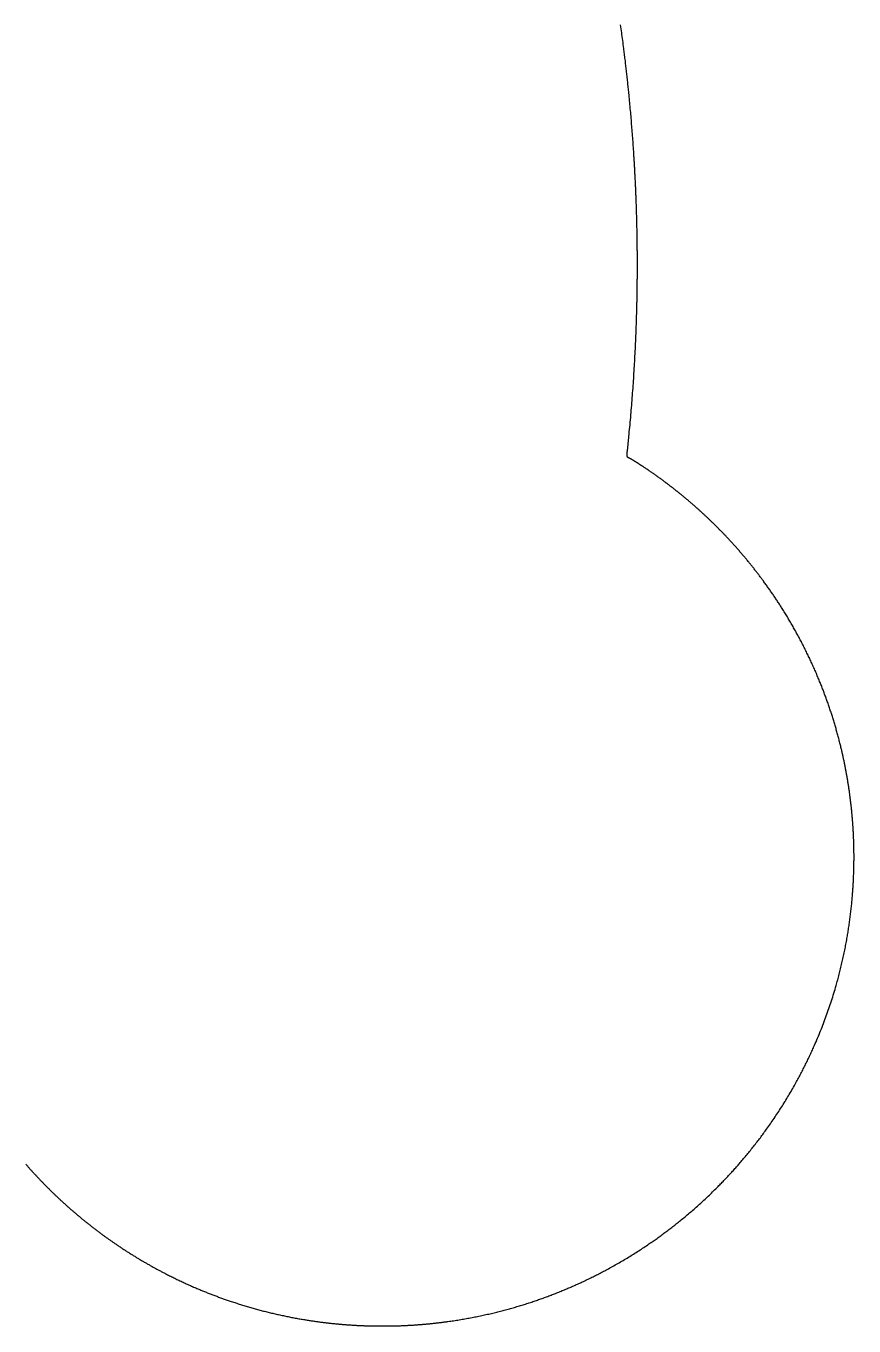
# Model space of a CAD drawing. Extents: x -390 to 1004, y -529 to 565.
# Drawn here: x 655 to 1004, y -529 to 18 of the extents above; entities that cross this region are included whole.
import ezdxf

# ---------------------------------------------------------------- set-up
doc = ezdxf.new("R2010")
doc.units = 0
doc.layers.add('EDGE-CUTS', color=7, linetype='CONTINUOUS')

msp = doc.modelspace()

# ---------------------------------------------------------------- linework, layer by layer
at = {"layer": 'EDGE-CUTS', "color": 7}
msp.add_lwpolyline([(655.34, -460.42), (655.59, -460.71), (655.8, -460.94), (656.01, -461.18), (656.21, -461.41), (656.42, -461.65), (656.63, -461.88), (656.84, -462.12), (657.05, -462.35), (657.26, -462.59), (657.47, -462.82), (657.68, -463.05), (657.89, -463.29), (658.1, -463.52), (658.32, -463.75), (658.53, -463.99), (658.74, -464.22), (658.95, -464.45), (659.17, -464.68), (659.38, -464.91), (659.59, -465.14), (659.81, -465.37), (660.02, -465.6), (660.24, -465.83), (660.45, -466.06), (660.67, -466.29), (660.89, -466.51), (661.1, -466.74), (661.32, -466.97), (661.54, -467.2), (661.75, -467.42), (661.97, -467.65), (662.19, -467.88), (662.41, -468.1), (662.62, -468.32), (662.84, -468.54), (663.05, -468.76), (663.27, -468.98), (663.48, -469.2), (663.69, -469.42), (663.91, -469.63), (664.13, -469.85), (664.34, -470.07), (664.56, -470.28), (664.77, -470.5), (664.99, -470.72), (665.21, -470.93), (665.43, -471.15), (665.64, -471.36), (665.86, -471.58), (666.08, -471.79), (666.3, -472.01), (666.52, -472.22), (666.74, -472.43), (666.96, -472.65), (667.18, -472.86), (667.4, -473.07), (667.62, -473.28), (667.84, -473.49), (668.06, -473.7), (668.29, -473.92), (668.51, -474.13), (668.73, -474.34), (668.95, -474.55), (669.18, -474.76), (669.4, -474.97), (669.65, -475.19), (669.89, -475.42), (670.13, -475.65), (670.38, -475.87), (670.62, -476.1), (670.87, -476.32), (671.12, -476.55), (671.36, -476.77), (671.61, -477), (671.86, -477.22), (672.1, -477.44), (672.35, -477.67), (672.6, -477.89), (672.85, -478.11), (673.1, -478.33), (673.35, -478.56), (673.6, -478.78), (673.85, -479), (674.1, -479.22), (674.35, -479.44), (674.6, -479.66), (674.85, -479.87), (675.1, -480.09), (675.36, -480.31), (675.61, -480.53), (675.86, -480.75), (676.12, -480.96), (676.37, -481.18), (676.63, -481.39), (676.88, -481.61), (677.14, -481.82), (677.39, -482.04), (677.66, -482.26), (677.92, -482.48), (678.19, -482.71), (678.46, -482.93), (678.73, -483.15), (678.99, -483.37), (679.26, -483.59), (679.53, -483.81), (679.8, -484.03), (680.07, -484.25), (680.34, -484.47), (680.61, -484.69), (680.88, -484.9), (681.16, -485.12), (681.43, -485.34), (681.7, -485.55), (681.97, -485.77), (682.25, -485.98), (682.52, -486.2), (682.79, -486.41), (683.07, -486.63), (683.34, -486.84), (683.62, -487.05), (683.89, -487.26), (684.17, -487.48), (684.44, -487.69), (684.72, -487.9), (685, -488.11), (685.28, -488.32), (685.55, -488.53), (685.83, -488.74), (686.11, -488.95), (686.36, -489.14), (686.62, -489.33), (686.87, -489.52), (687.13, -489.7), (687.39, -489.89), (687.64, -490.08), (687.9, -490.27), (688.16, -490.46), (688.41, -490.64), (688.67, -490.83), (688.93, -491.02), (689.19, -491.2), (689.45, -491.39), (689.7, -491.57), (689.96, -491.76), (690.22, -491.94), (690.48, -492.13), (690.74, -492.31), (691, -492.49), (691.26, -492.67), (691.52, -492.86), (691.79, -493.04), (692.05, -493.22), (692.31, -493.4), (692.57, -493.58), (692.83, -493.76), (693.1, -493.94), (693.36, -494.12), (693.62, -494.3), (693.89, -494.48), (694.15, -494.65), (694.41, -494.83), (694.72, -495.04), (695.02, -495.24), (695.33, -495.44), (695.63, -495.64), (695.94, -495.84), (696.24, -496.05), (696.55, -496.25), (696.86, -496.45), (697.16, -496.64), (697.47, -496.84), (697.78, -497.04), (698.09, -497.24), (698.4, -497.44), (698.71, -497.63), (699.02, -497.83), (699.33, -498.02), (699.64, -498.22), (699.95, -498.41), (700.26, -498.61), (700.57, -498.8), (700.88, -498.99), (701.19, -499.18), (701.51, -499.37), (701.82, -499.57), (702.13, -499.76), (702.45, -499.95), (702.76, -500.14), (703.07, -500.32), (703.39, -500.51), (703.7, -500.7), (704.02, -500.89), (704.34, -501.07), (704.64, -501.25), (704.94, -501.43), (705.24, -501.6), (705.55, -501.78), (705.85, -501.95), (706.15, -502.13), (706.46, -502.3), (706.76, -502.48), (707.07, -502.65), (707.37, -502.82), (707.68, -503), (707.98, -503.17), (708.29, -503.34), (708.6, -503.51), (708.9, -503.68), (709.21, -503.85), (709.52, -504.02), (709.82, -504.19), (710.13, -504.36), (710.44, -504.52), (710.75, -504.69), (711.06, -504.86), (711.37, -505.02), (711.68, -505.19), (711.99, -505.35), (712.3, -505.52), (712.61, -505.68), (712.92, -505.84), (713.23, -506.01), (713.54, -506.17), (713.86, -506.33), (714.17, -506.49), (714.6, -506.71), (715.03, -506.93), (715.46, -507.15), (715.89, -507.37), (716.33, -507.59), (716.76, -507.8), (717.19, -508.02), (717.63, -508.23), (718.06, -508.44), (718.5, -508.66), (718.94, -508.87), (719.37, -509.08), (719.81, -509.28), (720.25, -509.49), (720.69, -509.7), (721.13, -509.9), (721.57, -510.11), (722.01, -510.31), (722.45, -510.51), (722.89, -510.72), (723.33, -510.92), (723.78, -511.12), (724.22, -511.31), (724.66, -511.51), (725.11, -511.71), (725.55, -511.9), (726, -512.1), (726.44, -512.29), (726.89, -512.48), (727.34, -512.67), (727.79, -512.86), (728.24, -513.05), (728.62, -513.21), (729.01, -513.38), (729.4, -513.54), (729.79, -513.7), (730.18, -513.86), (730.58, -514.02), (730.97, -514.17), (731.36, -514.33), (731.75, -514.49), (732.14, -514.64), (732.54, -514.8), (732.93, -514.95), (733.33, -515.1), (733.72, -515.26), (734.11, -515.41), (734.51, -515.56), (734.91, -515.71), (735.3, -515.86), (735.7, -516), (736.09, -516.15), (736.49, -516.3), (736.89, -516.44), (737.29, -516.59), (737.69, -516.73), (738.09, -516.88), (738.48, -517.02), (738.88, -517.16), (739.28, -517.3), (739.68, -517.44), (740.09, -517.58), (740.49, -517.72), (740.89, -517.86), (741.36, -518.02), (741.84, -518.18), (742.32, -518.34), (742.79, -518.5), (743.27, -518.65), (743.75, -518.81), (744.23, -518.96), (744.71, -519.12), (745.19, -519.27), (745.67, -519.42), (746.15, -519.57), (746.63, -519.72), (747.11, -519.87), (747.6, -520.01), (748.08, -520.16), (748.56, -520.3), (749.05, -520.44), (749.53, -520.58), (750.02, -520.73), (750.5, -520.86), (750.99, -521), (751.48, -521.14), (751.96, -521.27), (752.45, -521.41), (752.94, -521.54), (753.43, -521.67), (753.92, -521.81), (754.41, -521.93), (754.9, -522.06), (755.39, -522.19), (755.88, -522.32), (756.37, -522.44), (756.86, -522.56), (757.35, -522.69), (757.84, -522.81), (758.33, -522.92), (758.82, -523.04), (759.31, -523.16), (759.8, -523.27), (760.29, -523.39), (760.79, -523.5), (761.28, -523.61), (761.77, -523.72), (762.27, -523.83), (762.76, -523.94), (763.26, -524.05), (763.75, -524.15), (764.25, -524.26), (764.74, -524.36), (765.24, -524.46), (765.74, -524.56), (766.24, -524.66), (766.73, -524.76), (767.23, -524.86), (767.73, -524.96), (768.23, -525.05), (768.73, -525.14), (769.23, -525.24), (769.73, -525.33), (770.23, -525.42), (770.73, -525.5), (771.24, -525.59), (771.74, -525.68), (772.24, -525.76), (772.63, -525.83), (773.03, -525.89), (773.42, -525.96), (773.82, -526.02), (774.21, -526.08), (774.61, -526.14), (775, -526.2), (775.4, -526.26), (775.79, -526.32), (776.19, -526.38), (776.58, -526.44), (776.98, -526.49), (777.38, -526.55), (777.77, -526.61), (778.17, -526.66), (778.57, -526.71), (778.96, -526.77), (779.36, -526.82), (779.76, -526.87), (780.16, -526.92), (780.56, -526.97), (780.96, -527.02), (781.35, -527.07), (781.75, -527.12), (782.15, -527.16), (782.55, -527.21), (782.95, -527.25), (783.35, -527.3), (783.75, -527.34), (784.15, -527.38), (784.56, -527.43), (784.96, -527.47), (785.32, -527.5), (785.68, -527.54), (786.04, -527.57), (786.4, -527.61), (786.76, -527.64), (787.12, -527.68), (787.48, -527.71), (787.84, -527.74), (788.2, -527.77), (788.56, -527.8), (788.92, -527.83), (789.28, -527.86), (789.65, -527.89), (790.01, -527.92), (790.37, -527.94), (790.73, -527.97), (791.1, -528), (791.46, -528.02), (791.82, -528.05), (792.18, -528.07), (792.55, -528.09), (792.91, -528.12), (793.27, -528.14), (793.64, -528.16), (794, -528.18), (794.37, -528.2), (794.73, -528.22), (795.1, -528.24), (795.46, -528.26), (795.83, -528.27), (796.19, -528.29), (796.56, -528.31), (796.83, -528.32), (797.11, -528.33), (797.38, -528.34), (797.66, -528.35), (797.93, -528.36), (798.21, -528.37), (798.48, -528.38), (798.76, -528.39), (799.03, -528.4), (799.31, -528.41), (799.58, -528.42), (799.86, -528.42), (800.14, -528.43), (800.41, -528.44), (800.69, -528.45), (800.96, -528.45), (801.24, -528.46), (801.52, -528.46), (801.79, -528.47), (802.07, -528.47), (802.35, -528.48), (802.62, -528.48), (802.9, -528.48), (803.18, -528.49), (803.46, -528.49), (803.73, -528.49), (804.01, -528.5), (804.29, -528.5), (804.56, -528.5), (804.84, -528.5), (805.12, -528.5), (805.4, -528.5), (805.59, -528.5), (805.79, -528.5), (805.98, -528.5), (806.18, -528.5), (806.37, -528.5), (806.57, -528.5), (806.76, -528.5), (806.96, -528.49), (807.15, -528.49), (807.35, -528.49), (807.54, -528.49), (807.73, -528.49), (807.93, -528.48), (808.12, -528.48), (808.32, -528.48), (808.51, -528.48), (808.71, -528.47), (808.9, -528.47), (809.1, -528.47), (809.29, -528.46), (809.48, -528.46), (809.68, -528.46), (809.87, -528.45), (810.07, -528.45), (810.26, -528.44), (810.45, -528.44), (810.65, -528.43), (810.84, -528.43), (811.03, -528.42), (811.23, -528.42), (811.42, -528.41), (811.62, -528.41), (811.98, -528.39), (812.34, -528.38), (812.71, -528.37), (813.07, -528.36), (813.44, -528.34), (813.8, -528.33), (814.17, -528.31), (814.53, -528.3), (814.89, -528.28), (815.26, -528.26), (815.62, -528.24), (815.98, -528.22), (816.34, -528.21), (816.71, -528.19), (817.07, -528.16), (817.43, -528.14), (817.79, -528.12), (818.15, -528.1), (818.52, -528.08), (818.88, -528.05), (819.24, -528.03), (819.6, -528), (819.96, -527.98), (820.32, -527.95), (820.68, -527.92), (821.04, -527.9), (821.4, -527.87), (821.76, -527.84), (822.12, -527.81), (822.48, -527.78), (822.84, -527.75), (823.2, -527.72), (823.51, -527.69), (823.82, -527.66), (824.13, -527.63), (824.44, -527.6), (824.74, -527.58), (825.05, -527.55), (825.36, -527.52), (825.67, -527.48), (825.98, -527.45), (826.28, -527.42), (826.59, -527.39), (826.9, -527.36), (827.2, -527.32), (827.51, -527.29), (827.82, -527.26), (828.12, -527.22), (828.43, -527.19), (828.74, -527.15), (829.04, -527.12), (829.35, -527.08), (829.66, -527.04), (829.96, -527.01), (830.27, -526.97), (830.57, -526.93), (830.88, -526.89), (831.18, -526.85), (831.49, -526.81), (831.79, -526.77), (832.1, -526.73), (832.4, -526.69), (832.71, -526.65), (833.01, -526.61), (833.61, -526.52), (834.21, -526.44), (834.81, -526.35), (835.41, -526.26), (836.01, -526.17), (836.61, -526.08), (837.2, -525.98), (837.8, -525.89), (838.4, -525.79), (838.99, -525.69), (839.59, -525.59), (840.18, -525.48), (840.78, -525.38), (841.37, -525.27), (841.96, -525.16), (842.55, -525.05), (843.15, -524.94), (843.74, -524.83), (844.33, -524.71), (844.92, -524.59), (845.5, -524.47), (846.09, -524.35), (846.68, -524.23), (847.27, -524.11), (847.85, -523.98), (848.44, -523.85), (849.02, -523.72), (849.61, -523.59), (850.19, -523.46), (850.77, -523.33), (851.36, -523.19), (851.94, -523.05), (852.47, -522.92), (853.01, -522.79), (853.54, -522.66), (854.08, -522.53), (854.61, -522.39), (855.14, -522.26), (855.68, -522.12), (856.21, -521.98), (856.74, -521.84), (857.27, -521.7), (857.8, -521.56), (858.33, -521.41), (858.86, -521.27), (859.39, -521.12), (859.91, -520.97), (860.44, -520.82), (860.97, -520.67), (861.49, -520.52), (862.02, -520.36), (862.54, -520.21), (863.07, -520.05), (863.59, -519.89), (864.11, -519.73), (864.63, -519.57), (865.16, -519.41), (865.68, -519.25), (866.2, -519.08), (866.72, -518.91), (867.24, -518.75), (867.75, -518.58), (868.27, -518.41), (868.79, -518.23), (869.27, -518.07), (869.75, -517.91), (870.24, -517.74), (870.72, -517.58), (871.2, -517.41), (871.68, -517.24), (872.16, -517.07), (872.64, -516.9), (873.12, -516.73), (873.59, -516.56), (874.07, -516.38), (874.55, -516.21), (875.02, -516.03), (875.5, -515.85), (875.98, -515.67), (876.45, -515.49), (876.92, -515.31), (877.4, -515.13), (877.87, -514.95), (878.34, -514.76), (878.81, -514.58), (879.29, -514.39), (879.76, -514.2), (880.23, -514.01), (880.69, -513.82), (881.16, -513.63), (881.63, -513.44), (882.1, -513.24), (882.57, -513.05), (883.03, -512.85), (883.5, -512.65), (883.96, -512.46), (884.48, -512.24), (884.99, -512.01), (885.5, -511.79), (886.01, -511.56), (886.52, -511.34), (887.03, -511.11), (887.54, -510.88), (888.05, -510.65), (888.56, -510.42), (889.07, -510.18), (889.57, -509.95), (890.08, -509.71), (890.58, -509.48), (891.09, -509.24), (891.59, -509), (892.09, -508.75), (892.59, -508.51), (893.09, -508.27), (893.59, -508.02), (894.09, -507.77), (894.59, -507.53), (895.09, -507.28), (895.59, -507.02), (896.08, -506.77), (896.58, -506.52), (897.07, -506.26), (897.56, -506.01), (898.06, -505.75), (898.55, -505.49), (899.04, -505.23), (899.53, -504.97), (900.02, -504.7), (900.59, -504.4), (901.16, -504.09), (901.72, -503.77), (902.29, -503.46), (902.85, -503.15), (903.41, -502.83), (903.97, -502.51), (904.54, -502.19), (905.09, -501.87), (905.65, -501.54), (906.21, -501.22), (906.77, -500.89), (907.32, -500.56), (907.87, -500.23), (908.43, -499.9), (908.98, -499.57), (909.53, -499.23), (910.08, -498.89), (910.62, -498.55), (911.17, -498.21), (911.72, -497.87), (912.26, -497.52), (912.8, -497.18), (913.35, -496.83), (913.89, -496.48), (914.42, -496.13), (914.96, -495.77), (915.5, -495.42), (916.04, -495.06), (916.57, -494.71), (917.1, -494.35), (917.63, -493.98), (918.06, -493.69), (918.49, -493.4), (918.91, -493.11), (919.33, -492.81), (919.76, -492.52), (920.18, -492.22), (920.6, -491.92), (921.02, -491.62), (921.44, -491.32), (921.86, -491.02), (922.28, -490.72), (922.7, -490.41), (923.11, -490.11), (923.53, -489.8), (923.94, -489.5), (924.36, -489.19), (924.77, -488.88), (925.18, -488.57), (925.6, -488.26), (926.01, -487.95), (926.42, -487.64), (926.83, -487.32), (927.23, -487.01), (927.64, -486.69), (928.05, -486.38), (928.45, -486.06), (928.86, -485.74), (929.26, -485.42), (929.66, -485.1), (930.07, -484.78), (930.47, -484.45), (930.87, -484.13), (931.35, -483.74), (931.84, -483.34), (932.32, -482.94), (932.8, -482.55), (933.28, -482.15), (933.76, -481.74), (934.23, -481.34), (934.71, -480.94), (935.18, -480.53), (935.65, -480.12), (936.12, -479.72), (936.59, -479.31), (937.06, -478.89), (937.53, -478.48), (938, -478.07), (938.46, -477.65), (938.92, -477.23), (939.39, -476.81), (939.85, -476.39), (940.31, -475.97), (940.77, -475.55), (941.22, -475.13), (941.68, -474.7), (942.13, -474.27), (942.58, -473.84), (943.04, -473.41), (943.49, -472.98), (943.93, -472.55), (944.38, -472.12), (944.83, -471.68), (945.27, -471.24), (945.71, -470.8), (946.06, -470.46), (946.41, -470.11), (946.75, -469.77), (947.1, -469.42), (947.44, -469.07), (947.78, -468.72), (948.12, -468.37), (948.47, -468.02), (948.81, -467.67), (949.14, -467.32), (949.48, -466.96), (949.82, -466.61), (950.16, -466.25), (950.49, -465.9), (950.83, -465.54), (951.16, -465.18), (951.49, -464.82), (951.83, -464.47), (952.16, -464.11), (952.49, -463.74), (952.82, -463.38), (953.14, -463.02), (953.47, -462.66), (953.8, -462.29), (954.13, -461.93), (954.45, -461.56), (954.77, -461.2), (955.1, -460.83), (955.42, -460.46), (955.74, -460.09), (956.06, -459.72), (956.38, -459.35), (956.75, -458.93), (957.11, -458.5), (957.48, -458.07), (957.84, -457.64), (958.2, -457.21), (958.56, -456.77), (958.92, -456.34), (959.28, -455.91), (959.63, -455.47), (959.99, -455.04), (960.34, -454.6), (960.7, -454.16), (961.05, -453.72), (961.4, -453.28), (961.75, -452.84), (962.1, -452.4), (962.44, -451.95), (962.79, -451.51), (963.13, -451.06), (963.48, -450.62), (963.82, -450.17), (964.16, -449.72), (964.5, -449.27), (964.83, -448.82), (965.17, -448.37), (965.51, -447.92), (965.84, -447.46), (966.17, -447.01), (966.51, -446.56), (966.84, -446.1), (967.16, -445.64), (967.49, -445.18), (967.9, -444.61), (968.3, -444.04), (968.71, -443.46), (969.11, -442.88), (969.51, -442.31), (969.9, -441.73), (970.3, -441.14), (970.69, -440.56), (971.08, -439.98), (971.47, -439.39), (971.86, -438.8), (972.24, -438.22), (972.62, -437.63), (973.01, -437.03), (973.38, -436.44), (973.76, -435.85), (974.13, -435.25), (974.51, -434.65), (974.88, -434.05), (975.24, -433.45), (975.61, -432.85), (975.97, -432.25), (976.34, -431.65), (976.7, -431.04), (977.05, -430.43), (977.41, -429.82), (977.76, -429.21), (978.11, -428.6), (978.46, -427.99), (978.81, -427.38), (979.15, -426.76), (979.5, -426.15), (979.76, -425.67), (980.02, -425.19), (980.29, -424.7), (980.55, -424.22), (980.81, -423.74), (981.06, -423.26), (981.32, -422.77), (981.58, -422.29), (981.83, -421.8), (982.08, -421.32), (982.33, -420.83), (982.58, -420.34), (982.83, -419.85), (983.08, -419.36), (983.33, -418.87), (983.57, -418.38), (983.81, -417.89), (984.06, -417.39), (984.3, -416.9), (984.54, -416.41), (984.77, -415.91), (985.01, -415.42), (985.24, -414.92), (985.48, -414.42), (985.71, -413.92), (985.94, -413.42), (986.17, -412.92), (986.4, -412.42), (986.63, -411.92), (986.85, -411.42), (987.08, -410.92), (987.3, -410.42), (987.64, -409.65), (987.97, -408.89), (988.29, -408.13), (988.62, -407.36), (988.94, -406.59), (989.26, -405.83), (989.57, -405.05), (989.88, -404.28), (990.19, -403.51), (990.5, -402.73), (990.8, -401.96), (991.1, -401.18), (991.4, -400.4), (991.69, -399.61), (991.98, -398.83), (992.26, -398.05), (992.55, -397.26), (992.83, -396.47), (993.1, -395.68), (993.38, -394.89), (993.65, -394.1), (993.91, -393.3), (994.17, -392.51), (994.43, -391.71), (994.69, -390.91), (994.94, -390.11), (995.19, -389.31), (995.44, -388.51), (995.68, -387.7), (995.92, -386.9), (996.16, -386.09), (996.39, -385.28), (996.56, -384.69), (996.73, -384.1), (996.89, -383.51), (997.05, -382.92), (997.21, -382.33), (997.37, -381.74), (997.53, -381.14), (997.68, -380.55), (997.83, -379.95), (997.99, -379.36), (998.14, -378.76), (998.28, -378.17), (998.43, -377.57), (998.57, -376.97), (998.71, -376.37), (998.85, -375.77), (998.99, -375.17), (999.13, -374.57), (999.26, -373.97), (999.4, -373.36), (999.53, -372.76), (999.66, -372.16), (999.78, -371.55), (999.91, -370.95), (1000.03, -370.34), (1000.15, -369.73), (1000.27, -369.13), (1000.39, -368.52), (1000.51, -367.91), (1000.62, -367.3), (1000.73, -366.69), (1000.84, -366.08), (1000.94, -365.53), (1001.04, -364.97), (1001.13, -364.42), (1001.23, -363.87), (1001.32, -363.31), (1001.41, -362.76), (1001.5, -362.21), (1001.59, -361.65), (1001.67, -361.09), (1001.75, -360.54), (1001.84, -359.98), (1001.92, -359.42), (1002, -358.87), (1002.08, -358.31), (1002.15, -357.75), (1002.23, -357.19), (1002.3, -356.63), (1002.37, -356.07), (1002.44, -355.51), (1002.51, -354.95), (1002.58, -354.38), (1002.64, -353.82), (1002.7, -353.26), (1002.77, -352.7), (1002.83, -352.13), (1002.89, -351.57), (1002.94, -351), (1003, -350.44), (1003.05, -349.87), (1003.1, -349.31), (1003.16, -348.74), (1003.2, -348.17), (1003.24, -347.71), (1003.28, -347.25), (1003.32, -346.79), (1003.35, -346.33), (1003.39, -345.87), (1003.42, -345.41), (1003.45, -344.95), (1003.48, -344.49), (1003.51, -344.03), (1003.54, -343.57), (1003.57, -343.1), (1003.6, -342.64), (1003.62, -342.18), (1003.65, -341.72), (1003.67, -341.25), (1003.7, -340.79), (1003.72, -340.33), (1003.74, -339.86), (1003.76, -339.4), (1003.77, -338.93), (1003.79, -338.47), (1003.81, -338), (1003.82, -337.54), (1003.84, -337.07), (1003.85, -336.6), (1003.86, -336.14), (1003.87, -335.67), (1003.88, -335.2), (1003.89, -334.74), (1003.9, -334.27), (1003.9, -333.8), (1003.91, -333.33), (1003.91, -333.27), (1003.91, -333.21), (1003.91, -333.14), (1003.91, -333.08), (1003.91, -333.02), (1003.91, -332.96), (1003.91, -332.89), (1003.91, -332.83), (1003.91, -332.77), (1003.92, -332.7), (1003.92, -332.64), (1003.92, -332.58), (1003.92, -332.51), (1003.92, -332.45), (1003.92, -332.39), (1003.92, -332.32), (1003.92, -332.26), (1003.92, -332.2), (1003.92, -332.13), (1003.92, -332.07), (1003.92, -332.01), (1003.92, -331.95), (1003.92, -331.88), (1003.92, -331.82), (1003.92, -331.76), (1003.92, -331.69), (1003.92, -331.63), (1003.92, -331.57), (1003.92, -331.5), (1003.92, -331.44), (1003.92, -331.38), (1003.92, -331.31), (1003.92, -330.96), (1003.92, -330.6), (1003.92, -330.24), (1003.92, -329.89), (1003.91, -329.53), (1003.91, -329.18), (1003.9, -328.82), (1003.9, -328.46), (1003.89, -328.11), (1003.89, -327.75), (1003.88, -327.4), (1003.87, -327.04), (1003.87, -326.69), (1003.86, -326.33), (1003.85, -325.98), (1003.84, -325.62), (1003.83, -325.27), (1003.82, -324.92), (1003.81, -324.56), (1003.79, -324.21), (1003.78, -323.85), (1003.77, -323.5), (1003.75, -323.15), (1003.74, -322.79), (1003.72, -322.44), (1003.71, -322.09), (1003.69, -321.74), (1003.67, -321.38), (1003.65, -321.03), (1003.64, -320.68), (1003.62, -320.33), (1003.6, -319.97), (1003.58, -319.65), (1003.56, -319.32), (1003.54, -319), (1003.52, -318.67), (1003.5, -318.35), (1003.48, -318.03), (1003.45, -317.7), (1003.43, -317.38), (1003.41, -317.05), (1003.39, -316.73), (1003.36, -316.41), (1003.34, -316.08), (1003.31, -315.76), (1003.29, -315.44), (1003.26, -315.11), (1003.23, -314.79), (1003.21, -314.47), (1003.18, -314.14), (1003.15, -313.82), (1003.12, -313.5), (1003.09, -313.18), (1003.06, -312.86), (1003.03, -312.53), (1003, -312.21), (1002.97, -311.89), (1002.94, -311.57), (1002.9, -311.25), (1002.87, -310.93), (1002.84, -310.6), (1002.8, -310.28), (1002.77, -309.96), (1002.74, -309.64), (1002.69, -309.26), (1002.65, -308.87), (1002.6, -308.49), (1002.56, -308.11), (1002.51, -307.72), (1002.47, -307.34), (1002.42, -306.96), (1002.37, -306.58), (1002.32, -306.19), (1002.28, -305.81), (1002.23, -305.43), (1002.17, -305.05), (1002.12, -304.67), (1002.07, -304.29), (1002.02, -303.9), (1001.96, -303.52), (1001.91, -303.14), (1001.85, -302.76), (1001.8, -302.38), (1001.74, -302), (1001.68, -301.62), (1001.63, -301.24), (1001.57, -300.87), (1001.51, -300.49), (1001.45, -300.11), (1001.39, -299.73), (1001.33, -299.35), (1001.26, -298.97), (1001.2, -298.6), (1001.14, -298.22), (1001.07, -297.84), (1001.01, -297.47), (1000.94, -297.09), (1000.87, -296.71), (1000.81, -296.34), (1000.74, -295.96), (1000.67, -295.59), (1000.6, -295.22), (1000.53, -294.84), (1000.46, -294.47), (1000.39, -294.09), (1000.32, -293.72), (1000.24, -293.35), (1000.17, -292.97), (1000.1, -292.6), (1000.02, -292.23), (999.95, -291.86), (999.87, -291.49), (999.79, -291.11), (999.71, -290.74), (999.64, -290.37), (999.56, -290), (999.48, -289.63), (999.4, -289.26), (999.31, -288.89), (999.23, -288.52), (999.15, -288.15), (999.07, -287.78), (998.98, -287.41), (998.9, -287.04), (998.81, -286.67), (998.73, -286.31), (998.64, -285.94), (998.55, -285.57), (998.44, -285.1), (998.32, -284.63), (998.21, -284.16), (998.09, -283.69), (997.98, -283.23), (997.86, -282.76), (997.74, -282.29), (997.62, -281.83), (997.49, -281.36), (997.37, -280.89), (997.25, -280.43), (997.12, -279.96), (997, -279.5), (996.87, -279.04), (996.74, -278.57), (996.61, -278.11), (996.48, -277.65), (996.35, -277.18), (996.21, -276.72), (996.08, -276.26), (995.94, -275.8), (995.81, -275.34), (995.67, -274.88), (995.53, -274.42), (995.39, -273.96), (995.25, -273.5), (995.11, -273.05), (994.97, -272.59), (994.82, -272.13), (994.68, -271.68), (994.53, -271.22), (994.39, -270.76), (994.24, -270.31), (994.09, -269.85), (993.94, -269.4), (993.78, -268.94), (993.63, -268.49), (993.48, -268.03), (993.32, -267.58), (993.17, -267.13), (993.01, -266.67), (992.85, -266.22), (992.69, -265.77), (992.53, -265.32), (992.37, -264.87), (992.21, -264.42), (992.04, -263.97), (991.88, -263.52), (991.71, -263.07), (991.54, -262.62), (991.38, -262.18), (991.21, -261.73), (991.04, -261.28), (990.87, -260.84), (990.69, -260.39), (990.52, -259.95), (990.35, -259.5), (990.17, -259.06), (989.99, -258.62), (989.82, -258.17), (989.64, -257.73), (989.46, -257.29), (989.28, -256.85), (989.1, -256.41), (988.89, -255.92), (988.69, -255.43), (988.48, -254.95), (988.28, -254.46), (988.07, -253.98), (987.86, -253.49), (987.65, -253.01), (987.44, -252.53), (987.23, -252.05), (987.01, -251.56), (986.8, -251.08), (986.58, -250.6), (986.37, -250.12), (986.15, -249.64), (985.93, -249.17), (985.7, -248.69), (985.48, -248.21), (985.26, -247.74), (985.03, -247.26), (984.81, -246.79), (984.58, -246.31), (984.35, -245.84), (984.12, -245.37), (983.89, -244.9), (983.66, -244.42), (983.42, -243.95), (983.19, -243.48), (982.95, -243.02), (982.72, -242.55), (982.48, -242.08), (982.24, -241.61), (982, -241.15), (981.76, -240.68), (981.51, -240.22), (981.27, -239.76), (981.02, -239.29), (980.78, -238.83), (980.53, -238.37), (980.28, -237.91), (980.03, -237.45), (979.78, -237), (979.53, -236.54), (979.27, -236.08), (979.02, -235.62), (978.76, -235.17), (978.51, -234.71), (978.25, -234.26), (977.99, -233.81), (977.73, -233.35), (977.47, -232.9), (977.2, -232.45), (976.94, -232), (976.68, -231.55), (976.41, -231.1), (976.14, -230.66), (975.87, -230.21), (975.6, -229.76), (975.33, -229.32), (975.06, -228.87), (974.79, -228.43), (974.51, -227.98), (974.24, -227.54), (973.96, -227.1), (973.68, -226.66), (973.45, -226.29), (973.21, -225.92), (972.98, -225.55), (972.74, -225.18), (972.5, -224.81), (972.26, -224.44), (972.02, -224.07), (971.78, -223.71), (971.54, -223.34), (971.3, -222.97), (971.06, -222.61), (970.81, -222.24), (970.57, -221.88), (970.32, -221.52), (970.08, -221.15), (969.83, -220.79), (969.58, -220.43), (969.33, -220.07), (969.08, -219.71), (968.83, -219.35), (968.58, -218.99), (968.33, -218.63), (968.08, -218.27), (967.83, -217.91), (967.57, -217.55), (967.32, -217.2), (967.06, -216.84), (966.81, -216.49), (966.55, -216.13), (966.29, -215.78), (966.03, -215.42), (965.77, -215.07), (965.55, -214.77), (965.33, -214.47), (965.11, -214.17), (964.88, -213.87), (964.66, -213.57), (964.43, -213.27), (964.21, -212.97), (963.98, -212.67), (963.76, -212.38), (963.53, -212.08), (963.3, -211.78), (963.07, -211.49), (962.84, -211.19), (962.62, -210.9), (962.39, -210.6), (962.16, -210.31), (961.92, -210.01), (961.69, -209.72), (961.46, -209.43), (961.23, -209.13), (961, -208.84), (960.76, -208.55), (960.53, -208.26), (960.29, -207.97), (960.06, -207.68), (959.82, -207.39), (959.59, -207.1), (959.35, -206.81), (959.11, -206.52), (958.87, -206.23), (958.64, -205.94), (958.4, -205.66), (958.15, -205.36), (957.91, -205.07), (957.66, -204.78), (957.41, -204.48), (957.16, -204.19), (956.92, -203.9), (956.67, -203.61), (956.42, -203.32), (956.17, -203.03), (955.92, -202.74), (955.67, -202.45), (955.42, -202.16), (955.16, -201.87), (954.91, -201.58), (954.66, -201.3), (954.4, -201.01), (954.15, -200.72), (953.89, -200.44), (953.64, -200.15), (953.38, -199.87), (953.13, -199.59), (952.87, -199.3), (952.61, -199.02), (952.35, -198.74), (952.09, -198.45), (951.84, -198.17), (951.58, -197.89), (951.32, -197.61), (951.05, -197.33), (950.79, -197.05), (950.53, -196.77), (950.27, -196.49), (950.06, -196.27), (949.85, -196.05), (949.64, -195.83), (949.43, -195.61), (949.22, -195.39), (949.01, -195.17), (948.8, -194.95), (948.59, -194.73), (948.37, -194.51), (948.16, -194.29), (947.95, -194.07), (947.74, -193.86), (947.52, -193.64), (947.31, -193.42), (947.09, -193.21), (946.88, -192.99), (946.67, -192.77), (946.45, -192.56), (946.24, -192.34), (946.02, -192.13), (945.8, -191.91), (945.59, -191.7), (945.37, -191.48), (945.15, -191.27), (944.94, -191.05), (944.72, -190.84), (944.5, -190.63), (944.28, -190.42), (944.06, -190.2), (943.85, -189.99), (943.63, -189.78), (943.41, -189.57), (943.2, -189.37), (942.99, -189.17), (942.78, -188.97), (942.57, -188.77), (942.36, -188.57), (942.15, -188.38), (941.94, -188.18), (941.73, -187.98), (941.52, -187.78), (941.31, -187.59), (941.1, -187.39), (940.89, -187.19), (940.68, -187), (940.47, -186.8), (940.26, -186.61), (940.04, -186.41), (939.83, -186.22), (939.62, -186.02), (939.4, -185.83), (939.19, -185.63), (938.98, -185.44), (938.76, -185.25), (938.55, -185.05), (938.33, -184.86), (938.12, -184.67), (937.9, -184.48), (937.69, -184.29), (937.47, -184.09), (937.26, -183.9), (937.04, -183.71), (936.82, -183.52), (936.61, -183.33), (936.41, -183.16), (936.21, -182.98), (936.01, -182.81), (935.81, -182.64), (935.61, -182.46), (935.41, -182.29), (935.21, -182.12), (935.01, -181.95), (934.81, -181.77), (934.6, -181.6), (934.4, -181.43), (934.2, -181.26), (934, -181.09), (933.8, -180.92), (933.59, -180.75), (933.39, -180.58), (933.19, -180.41), (932.98, -180.24), (932.78, -180.07), (932.58, -179.9), (932.37, -179.73), (932.17, -179.56), (931.97, -179.39), (931.76, -179.22), (931.56, -179.06), (931.35, -178.89), (931.15, -178.72), (930.94, -178.55), (930.73, -178.39), (930.53, -178.22), (930.32, -178.05), (930.12, -177.89), (929.95, -177.76), (929.78, -177.62), (929.62, -177.49), (929.45, -177.36), (929.29, -177.23), (929.12, -177.09), (928.95, -176.96), (928.79, -176.83), (928.62, -176.7), (928.45, -176.57), (928.28, -176.44), (928.12, -176.3), (927.95, -176.17), (927.78, -176.04), (927.61, -175.91), (927.45, -175.78), (927.28, -175.65), (927.11, -175.52), (926.94, -175.39), (926.77, -175.26), (926.6, -175.13), (926.43, -175), (926.27, -174.87), (926.1, -174.74), (925.93, -174.62), (925.76, -174.49), (925.59, -174.36), (925.42, -174.23), (925.25, -174.1), (925.08, -173.97), (924.91, -173.85), (924.74, -173.72), (924.45, -173.5), (924.16, -173.29), (923.87, -173.07), (923.58, -172.86), (923.29, -172.64), (923, -172.43), (922.7, -172.22), (922.41, -172), (922.12, -171.79), (921.83, -171.58), (921.53, -171.37), (921.24, -171.16), (920.94, -170.95), (920.65, -170.74), (920.35, -170.53), (920.06, -170.32), (919.76, -170.11), (919.47, -169.91), (919.17, -169.7), (918.87, -169.49), (918.57, -169.29), (918.28, -169.08), (917.98, -168.88), (917.68, -168.67), (917.38, -168.47), (917.08, -168.27), (916.78, -168.06), (916.48, -167.86), (916.18, -167.66), (915.88, -167.46), (915.58, -167.26), (915.27, -167.06), (915.14, -166.97), (915.01, -166.88), (914.88, -166.8), (914.75, -166.71), (914.61, -166.62), (914.48, -166.54), (914.35, -166.45), (914.22, -166.36), (914.09, -166.28), (913.95, -166.19), (913.82, -166.1), (913.69, -166.02), (913.55, -165.93), (913.42, -165.85), (913.29, -165.76), (913.16, -165.68), (913.02, -165.59), (912.89, -165.51), (912.76, -165.42), (912.62, -165.33), (912.49, -165.25), (912.36, -165.16), (912.22, -165.08), (912.09, -165), (911.96, -164.91), (911.82, -164.83), (911.69, -164.74), (911.56, -164.66), (911.42, -164.57), (911.29, -164.49), (911.15, -164.4), (911.02, -164.32), (910.92, -164.26), (910.83, -164.2), (910.73, -164.15), (910.64, -164.09), (910.54, -164.04), (910.45, -163.98), (910.35, -163.93), (910.26, -163.87), (910.16, -163.82), (910.07, -163.77), (909.98, -163.72), (909.89, -163.68), (909.8, -163.63), (909.71, -163.59), (909.63, -163.54), (909.55, -163.5), (909.47, -163.46), (909.4, -163.43), (909.33, -163.39), (909.26, -163.36), (909.2, -163.33), (909.14, -163.3), (909.09, -163.27), (909.04, -163.25), (908.99, -163.23), (908.95, -163.21), (908.92, -163.19), (908.89, -163.18), (908.87, -163.17), (908.85, -163.16), (908.84, -163.15), (908.84, -163.15), (908.82, -163.14), (908.81, -163.13), (908.8, -163.11), (908.79, -163.1), (908.78, -163.08), (908.77, -163.07), (908.76, -163.06), (908.75, -163.04), (908.74, -163.03), (908.73, -163.02), (908.71, -163), (908.7, -162.99), (908.69, -162.98), (908.68, -162.96), (908.67, -162.95), (908.66, -162.94), (908.65, -162.92), (908.64, -162.91), (908.63, -162.89), (908.61, -162.88), (908.6, -162.87), (908.59, -162.85), (908.58, -162.84), (908.57, -162.83), (908.56, -162.81), (908.55, -162.8), (908.54, -162.79), (908.53, -162.77), (908.52, -162.76), (908.5, -162.74), (908.49, -162.73), (908.48, -162.72), (908.48, -162.68), (908.48, -162.65), (908.48, -162.61), (908.47, -162.57), (908.47, -162.54), (908.47, -162.5), (908.47, -162.47), (908.47, -162.43), (908.46, -162.39), (908.46, -162.36), (908.46, -162.32), (908.46, -162.29), (908.46, -162.25), (908.45, -162.21), (908.45, -162.18), (908.45, -162.14), (908.45, -162.11), (908.44, -162.07), (908.44, -162.03), (908.44, -162), (908.44, -161.96), (908.44, -161.93), (908.43, -161.89), (908.43, -161.85), (908.43, -161.82), (908.43, -161.78), (908.43, -161.75), (908.42, -161.71), (908.42, -161.67), (908.42, -161.64), (908.42, -161.6), (908.42, -161.57), (908.46, -161.14), (908.51, -160.75), (908.55, -160.37), (908.59, -160.02), (908.63, -159.7), (908.67, -159.39), (908.7, -159.1), (908.73, -158.82), (908.76, -158.56), (908.78, -158.31), (908.81, -158.07), (908.83, -157.85), (908.86, -157.62), (908.88, -157.41), (908.9, -157.19), (908.92, -156.98), (908.94, -156.77), (908.96, -156.56), (908.98, -156.34), (909, -156.12), (909.03, -155.89), (909.05, -155.65), (909.07, -155.4), (909.1, -155.13), (909.12, -154.86), (909.15, -154.57), (909.18, -154.25), (909.21, -153.92), (909.24, -153.57), (909.28, -153.2), (909.32, -152.8), (909.36, -152.37), (909.46, -151.35), (909.55, -150.33), (909.65, -149.31), (909.74, -148.29), (909.84, -147.27), (909.93, -146.25), (910.02, -145.23), (910.11, -144.2), (910.19, -143.18), (910.28, -142.16), (910.36, -141.13), (910.44, -140.11), (910.53, -139.08), (910.61, -138.06), (910.68, -137.03), (910.76, -136), (910.84, -134.98), (910.91, -133.95), (910.98, -132.92), (911.05, -131.89), (911.12, -130.86), (911.19, -129.83), (911.26, -128.8), (911.32, -127.77), (911.39, -126.74), (911.45, -125.71), (911.51, -124.68), (911.57, -123.65), (911.63, -122.62), (911.69, -121.58), (911.74, -120.55), (911.79, -119.52), (911.83, -118.87), (911.86, -118.23), (911.89, -117.58), (911.92, -116.94), (911.95, -116.29), (911.98, -115.65), (912.01, -115), (912.04, -114.36), (912.07, -113.71), (912.1, -113.06), (912.12, -112.42), (912.15, -111.77), (912.18, -111.13), (912.2, -110.48), (912.23, -109.83), (912.25, -109.18), (912.27, -108.54), (912.3, -107.89), (912.32, -107.24), (912.34, -106.6), (912.36, -105.95), (912.38, -105.3), (912.4, -104.65), (912.42, -104), (912.44, -103.36), (912.46, -102.71), (912.48, -102.06), (912.5, -101.41), (912.51, -100.76), (912.53, -100.11), (912.54, -99.46), (912.56, -98.81), (912.57, -98.35), (912.58, -97.9), (912.59, -97.44), (912.6, -96.98), (912.61, -96.52), (912.62, -96.07), (912.63, -95.61), (912.63, -95.15), (912.64, -94.69), (912.65, -94.24), (912.66, -93.78), (912.66, -93.32), (912.67, -92.86), (912.68, -92.4), (912.68, -91.94), (912.69, -91.49), (912.7, -91.03), (912.7, -90.57), (912.71, -90.11), (912.71, -89.65), (912.72, -89.19), (912.72, -88.73), (912.72, -88.27), (912.73, -87.82), (912.73, -87.36), (912.73, -86.9), (912.74, -86.44), (912.74, -85.98), (912.74, -85.52), (912.74, -85.06), (912.75, -84.6), (912.75, -84.14), (912.75, -84.08), (912.75, -84.01), (912.75, -83.95), (912.75, -83.89), (912.75, -83.82), (912.75, -83.76), (912.75, -83.7), (912.75, -83.63), (912.75, -83.57), (912.75, -83.5), (912.75, -83.44), (912.75, -83.38), (912.75, -83.31), (912.75, -83.25), (912.75, -83.19), (912.75, -83.12), (912.75, -83.06), (912.75, -83), (912.75, -82.93), (912.75, -82.87), (912.75, -82.8), (912.75, -82.74), (912.75, -82.68), (912.75, -82.61), (912.75, -82.55), (912.75, -82.49), (912.75, -82.42), (912.75, -82.36), (912.75, -82.3), (912.75, -82.23), (912.75, -82.17), (912.75, -82.1), (912.75, -81.66), (912.75, -81.22), (912.75, -80.77), (912.75, -80.33), (912.75, -79.89), (912.75, -79.45), (912.74, -79), (912.74, -78.56), (912.74, -78.12), (912.74, -77.67), (912.73, -77.23), (912.73, -76.79), (912.73, -76.35), (912.72, -75.9), (912.72, -75.46), (912.72, -75.02), (912.71, -74.58), (912.71, -74.14), (912.7, -73.69), (912.7, -73.25), (912.69, -72.81), (912.69, -72.37), (912.68, -71.93), (912.67, -71.48), (912.67, -71.04), (912.66, -70.6), (912.65, -70.16), (912.65, -69.72), (912.64, -69.28), (912.63, -68.84), (912.62, -68.39), (912.61, -67.95), (912.6, -67.44), (912.59, -66.92), (912.58, -66.41), (912.57, -65.9), (912.56, -65.38), (912.55, -64.87), (912.54, -64.36), (912.52, -63.84), (912.51, -63.33), (912.5, -62.81), (912.48, -62.3), (912.47, -61.79), (912.45, -61.28), (912.44, -60.76), (912.42, -60.25), (912.41, -59.74), (912.39, -59.22), (912.38, -58.71), (912.36, -58.2), (912.34, -57.69), (912.33, -57.17), (912.31, -56.66), (912.29, -56.15), (912.27, -55.64), (912.25, -55.13), (912.23, -54.61), (912.22, -54.1), (912.2, -53.59), (912.18, -53.08), (912.15, -52.57), (912.13, -52.06), (912.11, -51.55), (912.09, -51.06), (912.07, -50.57), (912.05, -50.08), (912.03, -49.59), (912.01, -49.11), (911.98, -48.62), (911.96, -48.13), (911.94, -47.64), (911.92, -47.16), (911.89, -46.67), (911.87, -46.18), (911.84, -45.69), (911.82, -45.21), (911.8, -44.72), (911.77, -44.23), (911.74, -43.75), (911.72, -43.26), (911.69, -42.77), (911.67, -42.29), (911.64, -41.8), (911.61, -41.31), (911.59, -40.83), (911.56, -40.34), (911.53, -39.85), (911.5, -39.37), (911.47, -38.88), (911.44, -38.4), (911.41, -37.91), (911.39, -37.43), (911.36, -36.94), (911.32, -36.46), (911.29, -35.97), (911.24, -35.15), (911.19, -34.32), (911.13, -33.5), (911.08, -32.68), (911.02, -31.86), (910.97, -31.04), (910.91, -30.22), (910.85, -29.4), (910.79, -28.58), (910.73, -27.76), (910.67, -26.94), (910.6, -26.12), (910.54, -25.3), (910.47, -24.48), (910.41, -23.66), (910.34, -22.84), (910.28, -22.02), (910.21, -21.2), (910.14, -20.39), (910.07, -19.57), (910, -18.75), (909.93, -17.94), (909.85, -17.12), (909.78, -16.3), (909.7, -15.49), (909.63, -14.67), (909.55, -13.86), (909.48, -13.04), (909.4, -12.23), (909.32, -11.41), (909.24, -10.6), (909.16, -9.79), (909.1, -9.2), (909.04, -8.61), (908.98, -8.02), (908.92, -7.43), (908.86, -6.84), (908.8, -6.25), (908.73, -5.66), (908.67, -5.07), (908.61, -4.48), (908.54, -3.89), (908.48, -3.3), (908.42, -2.72), (908.35, -2.13), (908.29, -1.54), (908.22, -0.95), (908.15, -0.37), (908.09, 0.22), (908.02, 0.81), (907.95, 1.4), (907.88, 1.98), (907.81, 2.57), (907.75, 3.16), (907.68, 3.74), (907.61, 4.33), (907.53, 4.92), (907.46, 5.5), (907.39, 6.09), (907.32, 6.67), (907.25, 7.26), (907.17, 7.84), (907.1, 8.43), (907.03, 9.01), (906.92, 9.84), (906.82, 10.66), (906.71, 11.49), (906.6, 12.31), (906.49, 13.13), (906.38, 13.96), (906.27, 14.78), (906.16, 15.6), (906.05, 16.42), (905.94, 17.25), (905.82, 18.07), (905.71, 18.89)], dxfattribs=at)

doc.saveas('drawing.dxf')
